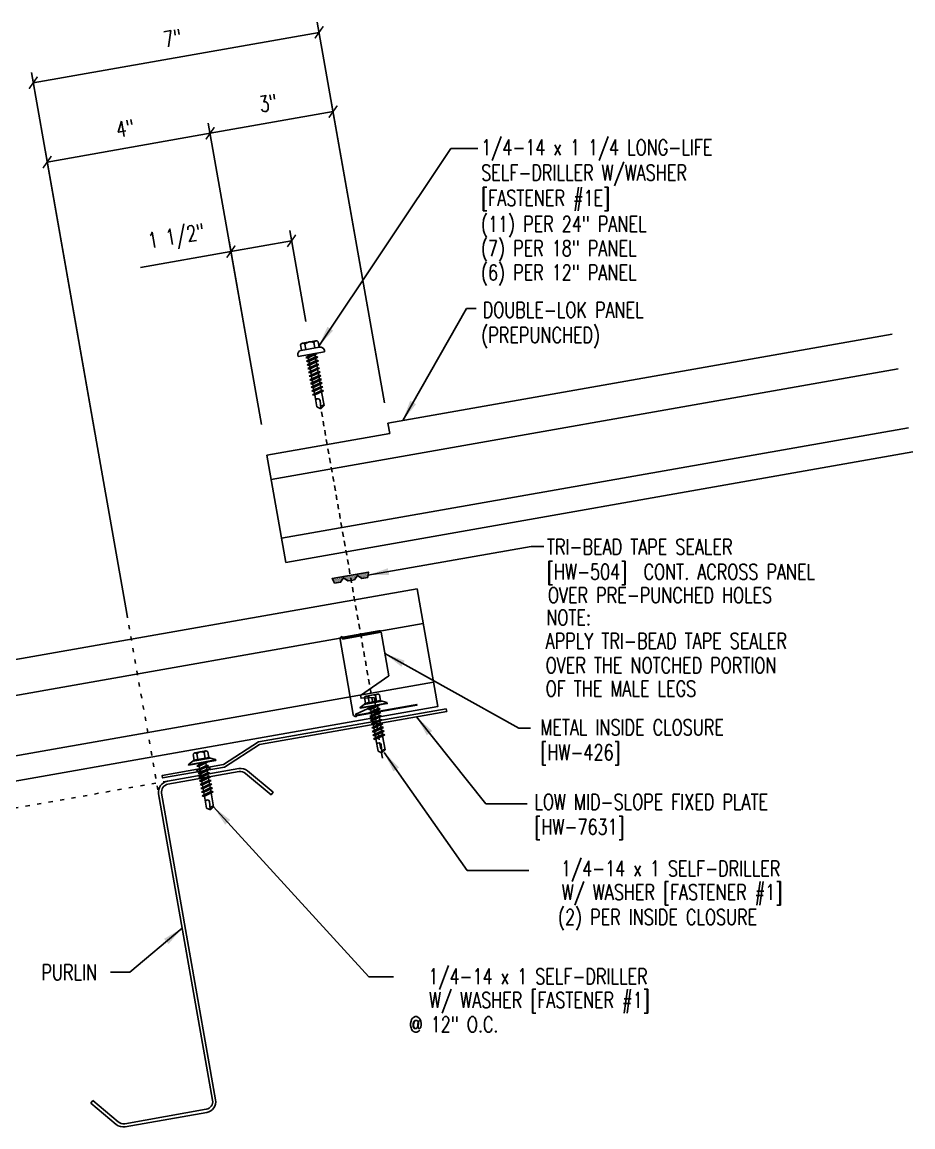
# Model space of a CAD drawing. Header units: inches. Extents: x 2.2 to 47.3, y 3.6 to 44.3.
# Drawn here: x 25.86 to 47.27, y 16.13 to 42.67 of the extents above; entities that cross this region are included whole.
import ezdxf
from ezdxf.enums import TextEntityAlignment as Align

# ---------------------------------------------------------------- set-up
doc = ezdxf.new("R2010")
doc.units = ezdxf.units.IN
doc.header["$MEASUREMENT"] = 0
doc.linetypes.add('ACAD_ISO07W100', pattern=[3, 0, -3])
doc.linetypes.add('DASH2', pattern=[0.1875, 0.125, -0.0625])
for name, color, linetype in [('CLO', 3, 'Continuous'), ('DIM', 7, 'Continuous'), ('FASTENER', 9, 'Continuous'), ('PANEL', 11, 'Continuous'), ('STLA', 12, 'Continuous'), ('TAPE', 8, 'Continuous'), ('TEXT', 2, 'Continuous')]:
    doc.layers.add(name, color=color, linetype=linetype)
doc.styles.add('TEXT1', font='ROMANS.shx', dxfattribs={"width": 0.75, "height": 0.375})
doc.dimstyles.new('DETAIL', dxfattribs={"dimscale": 4, "dimtxt": 0.09375, "dimasz": 0.0625, "dimexe": 0.0625, "dimexo": 0.125, "dimgap": 0.0625, "dimtad": 1, "dimdec": 4, "dimzin": 3, "dimdsep": 46, "dimlunit": 4, "dimtxsty": 'TEXT1', "dimblk": 'ARCHTICK', "dimcen": 0.0625, "dimclrd": 7, "dimclre": 7, "dimclrt": 2, "dimadec": 0, "dimazin": 0, "dimtfac": 0.59375, "dimtdec": 4, "dimtmove": 0, "dimatfit": 3, "dimfxl": 0, "dimfrac": 2, "dimtolj": 1, "dimtzin": 3, "dimarcsym": 0})
doc.dimstyles.new('DETAIL$7', dxfattribs={"dimscale": 4, "dimtxt": 0.09375, "dimasz": 0.125, "dimexe": 0.0625, "dimexo": 0.125, "dimgap": 0.0625, "dimtad": 1, "dimdec": 4, "dimzin": 3, "dimdsep": 46, "dimlunit": 4, "dimtxsty": 'TEXT1', "dimblk": 'ARCHTICK', "dimcen": 0.0625, "dimclrd": 7, "dimclre": 7, "dimclrt": 2, "dimadec": 0, "dimazin": 0, "dimtfac": 0.59375, "dimtdec": 4, "dimtmove": 0, "dimatfit": 3, "dimfxl": 0, "dimfrac": 2, "dimtolj": 1, "dimtzin": 3, "dimarcsym": 0})

# ---------------------------------------------------------------- blocks, each defined once
blk = doc.blocks.new('_ArchTick')
at = {"color": 0, "linetype": 'ByBlock', "const_width": 0.15}
blk.add_lwpolyline([(-0.5, -0.5), (0.5, 0.5)], dxfattribs=at)
blk = doc.blocks.new('*D20')
at = {"layer": 'DEFPOINTS', "color": 0}
for p in [(33.337, 40.518), (34.657, 33.034), (31.702, 32.513)]:
    blk.add_point(p, dxfattribs=at)
at = {"layer": 'DIM', "color": 7, "lineweight": -2}
for p, q in [((34.57, 33.526), (33.294, 40.765)), ((30.383, 39.998), (33.337, 40.518)), ((31.616, 33.005), (30.339, 40.244))]:
    blk.add_line(p, q, dxfattribs=at)
at = {"layer": 'DIM', "color": 7, "lineweight": -2, "xscale": 0.25, "yscale": 0.25, "zscale": 0.25}
for p, rotation in [((33.337, 40.518), 9.99999999999999), ((30.383, 39.998), 190)]:
    blk.add_blockref('_ArchTick', p, dxfattribs=dict(at, rotation=rotation))
at = {"layer": 'DIM', "color": 2, "insert": (31.778, 40.724), "char_height": 0.375, "attachment_point": 5, "rotation": 10, "style": 'TEXT1'}
blk.add_mtext('\\A1;3"', dxfattribs=at)
blk = doc.blocks.new('*X9')
at = {"color": 0}
for p, q in [((-0.434, 0.135), (-0.434, 0.135)), ((-0.434, 0.123), (-0.434, 0.123)), ((-0.422, 0.141), (-0.422, 0.141)), ((-0.422, 0.129), (-0.422, 0.129)), ((-0.422, 0.117), (-0.422, 0.117)), ((-0.422, 0.105), (-0.422, 0.105)), ((-0.422, 0.094), (-0.422, 0.094)), ((-0.422, 0.082), (-0.422, 0.082)), ((-0.41, 0.135), (-0.41, 0.135)), ((-0.41, 0.123), (-0.41, 0.123)), ((-0.41, 0.111), (-0.41, 0.111)), ((-0.41, 0.1), (-0.41, 0.1)), ((-0.41, 0.088), (-0.41, 0.088)), ((-0.41, 0.076), (-0.41, 0.076)), ((-0.41, 0.064), (-0.41, 0.064)), ((-0.41, 0.053), (-0.41, 0.053)), ((-0.41, 0.041), (-0.41, 0.041)), ((-0.398, 0.141), (-0.398, 0.141)), ((-0.398, 0.129), (-0.398, 0.129)), ((-0.398, 0.117), (-0.398, 0.117)), ((-0.398, 0.105), (-0.398, 0.105)), ((-0.398, 0.094), (-0.398, 0.094)), ((-0.398, 0.082), (-0.398, 0.082)), ((-0.398, 0.07), (-0.398, 0.07)), ((-0.398, 0.059), (-0.398, 0.059)), ((-0.398, 0.047), (-0.398, 0.047)), ((-0.398, 0.035), (-0.398, 0.035)), ((-0.398, 0.023), (-0.398, 0.023)), ((-0.387, 0.135), (-0.387, 0.135)), ((-0.387, 0.123), (-0.387, 0.123)), ((-0.387, 0.111), (-0.387, 0.111)), ((-0.387, 0.1), (-0.387, 0.1)), ((-0.387, 0.088), (-0.387, 0.088)), ((-0.387, 0.076), (-0.387, 0.076)), ((-0.387, 0.064), (-0.387, 0.064)), ((-0.387, 0.053), (-0.387, 0.053)), ((-0.387, 0.041), (-0.387, 0.041)), ((-0.387, 0.029), (-0.387, 0.029)), ((-0.375, 0.141), (-0.375, 0.141)), ((-0.375, 0.129), (-0.375, 0.129)), ((-0.375, 0.117), (-0.375, 0.117)), ((-0.375, 0.105), (-0.375, 0.105)), ((-0.375, 0.094), (-0.375, 0.094)), ((-0.375, 0.082), (-0.375, 0.082)), ((-0.375, 0.07), (-0.375, 0.07)), ((-0.375, 0.059), (-0.375, 0.059)), ((-0.375, 0.047), (-0.375, 0.047)), ((-0.375, 0.035), (-0.375, 0.035)), ((-0.375, 0.023), (-0.375, 0.023)), ((-0.363, 0.135), (-0.363, 0.135)), ((-0.363, 0.123), (-0.363, 0.123)), ((-0.363, 0.111), (-0.363, 0.111)), ((-0.363, 0.1), (-0.363, 0.1)), ((-0.363, 0.088), (-0.363, 0.088)), ((-0.363, 0.076), (-0.363, 0.076)), ((-0.363, 0.064), (-0.363, 0.064)), ((-0.363, 0.053), (-0.363, 0.053)), ((-0.363, 0.041), (-0.363, 0.041)), ((-0.363, 0.029), (-0.363, 0.029)), ((-0.352, 0.141), (-0.352, 0.141)), ((-0.352, 0.129), (-0.352, 0.129)), ((-0.352, 0.117), (-0.352, 0.117)), ((-0.352, 0.105), (-0.352, 0.105)), ((-0.352, 0.094), (-0.352, 0.094)), ((-0.352, 0.082), (-0.352, 0.082)), ((-0.352, 0.07), (-0.352, 0.07)), ((-0.352, 0.059), (-0.352, 0.059)), ((-0.352, 0.047), (-0.352, 0.047)), ((-0.352, 0.035), (-0.352, 0.035)), ((-0.352, 0.023), (-0.352, 0.023)), ((-0.34, 0.135), (-0.34, 0.135)), ((-0.34, 0.123), (-0.34, 0.123)), ((-0.34, 0.111), (-0.34, 0.111)), ((-0.34, 0.1), (-0.34, 0.1)), ((-0.34, 0.088), (-0.34, 0.088)), ((-0.34, 0.076), (-0.34, 0.076)), ((-0.34, 0.064), (-0.34, 0.064)), ((-0.34, 0.053), (-0.34, 0.053)), ((-0.34, 0.041), (-0.34, 0.041)), ((-0.34, 0.029), (-0.34, 0.029)), ((-0.328, 0.141), (-0.328, 0.141)), ((-0.328, 0.129), (-0.328, 0.129)), ((-0.328, 0.117), (-0.328, 0.117)), ((-0.328, 0.105), (-0.328, 0.105)), ((-0.328, 0.094), (-0.328, 0.094)), ((-0.328, 0.082), (-0.328, 0.082)), ((-0.328, 0.07), (-0.328, 0.07)), ((-0.328, 0.059), (-0.328, 0.059)), ((-0.328, 0.047), (-0.328, 0.047)), ((-0.328, 0.035), (-0.328, 0.035)), ((-0.328, 0.023), (-0.328, 0.023)), ((-0.316, 0.135), (-0.316, 0.135)), ((-0.316, 0.123), (-0.316, 0.123)), ((-0.316, 0.111), (-0.316, 0.111)), ((-0.316, 0.1), (-0.316, 0.1)), ((-0.316, 0.088), (-0.316, 0.088)), ((-0.316, 0.076), (-0.316, 0.076)), ((-0.316, 0.064), (-0.316, 0.064)), ((-0.316, 0.053), (-0.316, 0.053)), ((-0.316, 0.041), (-0.316, 0.041)), ((-0.316, 0.029), (-0.316, 0.029)), ((-0.305, 0.141), (-0.305, 0.141)), ((-0.305, 0.129), (-0.305, 0.129)), ((-0.305, 0.117), (-0.305, 0.117)), ((-0.305, 0.105), (-0.305, 0.105)), ((-0.305, 0.094), (-0.305, 0.094)), ((-0.305, 0.082), (-0.305, 0.082)), ((-0.305, 0.07), (-0.305, 0.07)), ((-0.305, 0.059), (-0.305, 0.059)), ((-0.305, 0.047), (-0.305, 0.047)), ((-0.305, 0.035), (-0.305, 0.035)), ((-0.305, 0.023), (-0.305, 0.023)), ((-0.293, 0.135), (-0.293, 0.135)), ((-0.293, 0.123), (-0.293, 0.123)), ((-0.293, 0.111), (-0.293, 0.111)), ((-0.293, 0.1), (-0.293, 0.1)), ((-0.293, 0.088), (-0.293, 0.088)), ((-0.293, 0.076), (-0.293, 0.076)), ((-0.293, 0.064), (-0.293, 0.064)), ((-0.293, 0.053), (-0.293, 0.053)), ((-0.293, 0.041), (-0.293, 0.041)), ((-0.293, 0.029), (-0.293, 0.029)), ((-0.281, 0.141), (-0.281, 0.141)), ((-0.281, 0.129), (-0.281, 0.129)), ((-0.281, 0.117), (-0.281, 0.117)), ((-0.281, 0.105), (-0.281, 0.105)), ((-0.281, 0.094), (-0.281, 0.094)), ((-0.281, 0.082), (-0.281, 0.082)), ((-0.281, 0.07), (-0.281, 0.07)), ((-0.281, 0.059), (-0.281, 0.059)), ((-0.281, 0.047), (-0.281, 0.047)), ((-0.281, 0.035), (-0.281, 0.035)), ((-0.281, 0.023), (-0.281, 0.023)), ((-0.27, 0.135), (-0.27, 0.135)), ((-0.27, 0.123), (-0.27, 0.123)), ((-0.27, 0.111), (-0.27, 0.111)), ((-0.27, 0.1), (-0.27, 0.1)), ((-0.27, 0.088), (-0.27, 0.088)), ((-0.27, 0.076), (-0.27, 0.076)), ((-0.27, 0.064), (-0.27, 0.064)), ((-0.27, 0.053), (-0.27, 0.053)), ((-0.27, 0.041), (-0.27, 0.041)), ((-0.27, 0.029), (-0.27, 0.029)), ((-0.258, 0.141), (-0.258, 0.141)), ((-0.258, 0.129), (-0.258, 0.129)), ((-0.258, 0.117), (-0.258, 0.117)), ((-0.258, 0.105), (-0.258, 0.105)), ((-0.258, 0.094), (-0.258, 0.094)), ((-0.258, 0.082), (-0.258, 0.082)), ((-0.258, 0.07), (-0.258, 0.07)), ((-0.258, 0.059), (-0.258, 0.059)), ((-0.258, 0.047), (-0.258, 0.047)), ((-0.258, 0.035), (-0.258, 0.035)), ((-0.258, 0.023), (-0.258, 0.023)), ((-0.246, 0.135), (-0.246, 0.135)), ((-0.246, 0.123), (-0.246, 0.123)), ((-0.246, 0.111), (-0.246, 0.111)), ((-0.246, 0.1), (-0.246, 0.1)), ((-0.246, 0.088), (-0.246, 0.088)), ((-0.246, 0.076), (-0.246, 0.076)), ((-0.246, 0.064), (-0.246, 0.064)), ((-0.246, 0.053), (-0.246, 0.053)), ((-0.246, 0.041), (-0.246, 0.041)), ((-0.234, 0.141), (-0.234, 0.141)), ((-0.234, 0.129), (-0.234, 0.129)), ((-0.234, 0.117), (-0.234, 0.117)), ((-0.234, 0.105), (-0.234, 0.105)), ((-0.234, 0.094), (-0.234, 0.094)), ((-0.234, 0.082), (-0.234, 0.082)), ((-0.234, 0.07), (-0.234, 0.07)), ((-0.234, 0.059), (-0.234, 0.059)), ((-0.234, 0.047), (-0.234, 0.047)), ((-0.223, 0.135), (-0.223, 0.135)), ((-0.223, 0.123), (-0.223, 0.123)), ((-0.223, 0.111), (-0.223, 0.111)), ((-0.223, 0.1), (-0.223, 0.1)), ((-0.223, 0.088), (-0.223, 0.088)), ((-0.223, 0.076), (-0.223, 0.076)), ((-0.223, 0.064), (-0.223, 0.064)), ((-0.211, 0.141), (-0.211, 0.141)), ((-0.211, 0.129), (-0.211, 0.129)), ((-0.211, 0.117), (-0.211, 0.117)), ((-0.211, 0.105), (-0.211, 0.105)), ((-0.211, 0.094), (-0.211, 0.094)), ((-0.211, 0.082), (-0.211, 0.082)), ((-0.211, 0.07), (-0.211, 0.07)), ((-0.199, 0.135), (-0.199, 0.135)), ((-0.199, 0.123), (-0.199, 0.123)), ((-0.199, 0.111), (-0.199, 0.111)), ((-0.199, 0.1), (-0.199, 0.1)), ((-0.199, 0.088), (-0.199, 0.088)), ((-0.188, 0.141), (-0.188, 0.141)), ((-0.188, 0.129), (-0.188, 0.129)), ((-0.188, 0.117), (-0.188, 0.117)), ((-0.188, 0.105), (-0.188, 0.105)), ((-0.188, 0.094), (-0.188, 0.094)), ((-0.176, 0.135), (-0.176, 0.135)), ((-0.176, 0.123), (-0.176, 0.123)), ((-0.176, 0.111), (-0.176, 0.111)), ((-0.164, 0.141), (-0.164, 0.141)), ((-0.164, 0.129), (-0.164, 0.129)), ((-0.164, 0.117), (-0.164, 0.117)), ((-0.164, 0.105), (-0.164, 0.105)), ((-0.152, 0.135), (-0.152, 0.135)), ((-0.152, 0.123), (-0.152, 0.123)), ((-0.152, 0.111), (-0.152, 0.111)), ((-0.152, 0.1), (-0.152, 0.1)), ((-0.141, 0.141), (-0.141, 0.141)), ((-0.141, 0.129), (-0.141, 0.129)), ((-0.141, 0.117), (-0.141, 0.117)), ((-0.141, 0.105), (-0.141, 0.105)), ((-0.141, 0.094), (-0.141, 0.094)), ((-0.141, 0.082), (-0.141, 0.082)), ((-0.129, 0.135), (-0.129, 0.135)), ((-0.129, 0.123), (-0.129, 0.123)), ((-0.129, 0.111), (-0.129, 0.111)), ((-0.129, 0.1), (-0.129, 0.1)), ((-0.129, 0.088), (-0.129, 0.088)), ((-0.129, 0.076), (-0.129, 0.076)), ((-0.117, 0.141), (-0.117, 0.141)), ((-0.117, 0.129), (-0.117, 0.129)), ((-0.117, 0.117), (-0.117, 0.117)), ((-0.117, 0.105), (-0.117, 0.105)), ((-0.117, 0.094), (-0.117, 0.094)), ((-0.117, 0.082), (-0.117, 0.082)), ((-0.117, 0.07), (-0.117, 0.07)), ((-0.117, 0.059), (-0.117, 0.059)), ((-0.105, 0.135), (-0.105, 0.135)), ((-0.105, 0.123), (-0.105, 0.123)), ((-0.105, 0.111), (-0.105, 0.111)), ((-0.105, 0.1), (-0.105, 0.1)), ((-0.105, 0.088), (-0.105, 0.088)), ((-0.105, 0.076), (-0.105, 0.076)), ((-0.105, 0.064), (-0.105, 0.064)), ((-0.105, 0.053), (-0.105, 0.053)), ((-0.094, 0.141), (-0.094, 0.141)), ((-0.094, 0.129), (-0.094, 0.129)), ((-0.094, 0.117), (-0.094, 0.117)), ((-0.094, 0.105), (-0.094, 0.105)), ((-0.094, 0.094), (-0.094, 0.094)), ((-0.094, 0.082), (-0.094, 0.082)), ((-0.094, 0.07), (-0.094, 0.07)), ((-0.094, 0.059), (-0.094, 0.059)), ((-0.094, 0.047), (-0.094, 0.047)), ((-0.094, 0.035), (-0.094, 0.035)), ((-0.082, 0.135), (-0.082, 0.135)), ((-0.082, 0.123), (-0.082, 0.123)), ((-0.082, 0.111), (-0.082, 0.111)), ((-0.082, 0.1), (-0.082, 0.1)), ((-0.082, 0.088), (-0.082, 0.088)), ((-0.082, 0.076), (-0.082, 0.076)), ((-0.082, 0.064), (-0.082, 0.064)), ((-0.082, 0.053), (-0.082, 0.053)), ((-0.082, 0.041), (-0.082, 0.041)), ((-0.082, 0.029), (-0.082, 0.029)), ((-0.07, 0.141), (-0.07, 0.141)), ((-0.07, 0.129), (-0.07, 0.129)), ((-0.07, 0.117), (-0.07, 0.117)), ((-0.07, 0.105), (-0.07, 0.105)), ((-0.07, 0.094), (-0.07, 0.094)), ((-0.07, 0.082), (-0.07, 0.082)), ((-0.07, 0.07), (-0.07, 0.07)), ((-0.07, 0.059), (-0.07, 0.059)), ((-0.07, 0.047), (-0.07, 0.047)), ((-0.07, 0.035), (-0.07, 0.035)), ((-0.07, 0.023), (-0.07, 0.023)), ((-0.059, 0.135), (-0.059, 0.135)), ((-0.059, 0.123), (-0.059, 0.123)), ((-0.059, 0.111), (-0.059, 0.111)), ((-0.059, 0.1), (-0.059, 0.1)), ((-0.059, 0.088), (-0.059, 0.088)), ((-0.059, 0.076), (-0.059, 0.076)), ((-0.059, 0.064), (-0.059, 0.064)), ((-0.059, 0.053), (-0.059, 0.053)), ((-0.059, 0.041), (-0.059, 0.041)), ((-0.059, 0.029), (-0.059, 0.029)), ((-0.047, 0.141), (-0.047, 0.141)), ((-0.047, 0.129), (-0.047, 0.129)), ((-0.047, 0.117), (-0.047, 0.117)), ((-0.047, 0.105), (-0.047, 0.105)), ((-0.047, 0.094), (-0.047, 0.094)), ((-0.047, 0.082), (-0.047, 0.082)), ((-0.047, 0.07), (-0.047, 0.07)), ((-0.047, 0.059), (-0.047, 0.059)), ((-0.047, 0.047), (-0.047, 0.047)), ((-0.047, 0.035), (-0.047, 0.035)), ((-0.047, 0.023), (-0.047, 0.023)), ((-0.035, 0.135), (-0.035, 0.135)), ((-0.035, 0.123), (-0.035, 0.123)), ((-0.035, 0.111), (-0.035, 0.111)), ((-0.035, 0.1), (-0.035, 0.1)), ((-0.035, 0.088), (-0.035, 0.088)), ((-0.035, 0.076), (-0.035, 0.076)), ((-0.035, 0.064), (-0.035, 0.064)), ((-0.035, 0.053), (-0.035, 0.053)), ((-0.035, 0.041), (-0.035, 0.041)), ((-0.035, 0.029), (-0.035, 0.029)), ((-0.023, 0.141), (-0.023, 0.141)), ((-0.023, 0.129), (-0.023, 0.129)), ((-0.023, 0.117), (-0.023, 0.117)), ((-0.023, 0.105), (-0.023, 0.105)), ((-0.023, 0.094), (-0.023, 0.094)), ((-0.023, 0.082), (-0.023, 0.082)), ((-0.023, 0.07), (-0.023, 0.07)), ((-0.023, 0.059), (-0.023, 0.059)), ((-0.023, 0.047), (-0.023, 0.047)), ((-0.023, 0.035), (-0.023, 0.035)), ((-0.023, 0.023), (-0.023, 0.023)), ((-0.012, 0.135), (-0.012, 0.135)), ((-0.012, 0.123), (-0.012, 0.123)), ((-0.012, 0.111), (-0.012, 0.111)), ((-0.012, 0.1), (-0.012, 0.1)), ((-0.012, 0.088), (-0.012, 0.088)), ((-0.012, 0.076), (-0.012, 0.076)), ((-0.012, 0.064), (-0.012, 0.064)), ((-0.012, 0.053), (-0.012, 0.053)), ((-0.012, 0.041), (-0.012, 0.041)), ((-0.012, 0.029), (-0.012, 0.029)), ((0, 0.141), (0, 0.141)), ((0, 0.129), (0, 0.129)), ((0, 0.117), (0, 0.117)), ((0, 0.105), (0, 0.105)), ((0, 0.094), (0, 0.094)), ((0, 0.082), (0, 0.082)), ((0, 0.07), (0, 0.07)), ((0, 0.059), (0, 0.059)), ((0, 0.047), (0, 0.047)), ((0, 0.035), (0, 0.035)), ((0, 0.023), (0, 0.023)), ((0.012, 0.135), (0.012, 0.135)), ((0.012, 0.123), (0.012, 0.123)), ((0.012, 0.111), (0.012, 0.111)), ((0.012, 0.1), (0.012, 0.1)), ((0.012, 0.088), (0.012, 0.088)), ((0.012, 0.076), (0.012, 0.076)), ((0.012, 0.064), (0.012, 0.064)), ((0.012, 0.053), (0.012, 0.053)), ((0.012, 0.041), (0.012, 0.041)), ((0.012, 0.029), (0.012, 0.029)), ((0.023, 0.141), (0.023, 0.141)), ((0.023, 0.129), (0.023, 0.129)), ((0.023, 0.117), (0.023, 0.117)), ((0.023, 0.105), (0.023, 0.105)), ((0.023, 0.094), (0.023, 0.094)), ((0.023, 0.082), (0.023, 0.082)), ((0.023, 0.07), (0.023, 0.07)), ((0.023, 0.059), (0.023, 0.059)), ((0.023, 0.047), (0.023, 0.047)), ((0.023, 0.035), (0.023, 0.035)), ((0.023, 0.023), (0.023, 0.023)), ((0.035, 0.135), (0.035, 0.135)), ((0.035, 0.123), (0.035, 0.123)), ((0.035, 0.111), (0.035, 0.111)), ((0.035, 0.1), (0.035, 0.1)), ((0.035, 0.088), (0.035, 0.088)), ((0.035, 0.076), (0.035, 0.076)), ((0.035, 0.064), (0.035, 0.064)), ((0.035, 0.053), (0.035, 0.053)), ((0.035, 0.041), (0.035, 0.041)), ((0.035, 0.029), (0.035, 0.029)), ((0.047, 0.141), (0.047, 0.141)), ((0.047, 0.129), (0.047, 0.129)), ((0.047, 0.117), (0.047, 0.117)), ((0.047, 0.105), (0.047, 0.105)), ((0.047, 0.094), (0.047, 0.094)), ((0.047, 0.082), (0.047, 0.082)), ((0.047, 0.07), (0.047, 0.07)), ((0.047, 0.059), (0.047, 0.059)), ((0.047, 0.047), (0.047, 0.047)), ((0.047, 0.035), (0.047, 0.035)), ((0.047, 0.023), (0.047, 0.023)), ((0.059, 0.135), (0.059, 0.135)), ((0.059, 0.123), (0.059, 0.123)), ((0.059, 0.111), (0.059, 0.111)), ((0.059, 0.1), (0.059, 0.1)), ((0.059, 0.088), (0.059, 0.088)), ((0.059, 0.076), (0.059, 0.076)), ((0.059, 0.064), (0.059, 0.064)), ((0.059, 0.053), (0.059, 0.053)), ((0.059, 0.041), (0.059, 0.041)), ((0.059, 0.029), (0.059, 0.029)), ((0.07, 0.141), (0.07, 0.141)), ((0.07, 0.129), (0.07, 0.129)), ((0.07, 0.117), (0.07, 0.117)), ((0.07, 0.105), (0.07, 0.105)), ((0.07, 0.094), (0.07, 0.094)), ((0.07, 0.082), (0.07, 0.082)), ((0.07, 0.07), (0.07, 0.07)), ((0.07, 0.059), (0.07, 0.059)), ((0.07, 0.047), (0.07, 0.047)), ((0.07, 0.035), (0.07, 0.035)), ((0.07, 0.023), (0.07, 0.023)), ((0.082, 0.135), (0.082, 0.135)), ((0.082, 0.123), (0.082, 0.123)), ((0.082, 0.111), (0.082, 0.111)), ((0.082, 0.1), (0.082, 0.1)), ((0.082, 0.088), (0.082, 0.088)), ((0.082, 0.076), (0.082, 0.076)), ((0.082, 0.064), (0.082, 0.064)), ((0.082, 0.053), (0.082, 0.053)), ((0.082, 0.041), (0.082, 0.041)), ((0.082, 0.029), (0.082, 0.029)), ((0.094, 0.141), (0.094, 0.141)), ((0.094, 0.129), (0.094, 0.129)), ((0.094, 0.117), (0.094, 0.117)), ((0.094, 0.105), (0.094, 0.105)), ((0.094, 0.094), (0.094, 0.094)), ((0.094, 0.082), (0.094, 0.082)), ((0.094, 0.07), (0.094, 0.07)), ((0.094, 0.059), (0.094, 0.059)), ((0.094, 0.047), (0.094, 0.047)), ((0.094, 0.035), (0.094, 0.035)), ((0.105, 0.135), (0.105, 0.135)), ((0.105, 0.123), (0.105, 0.123)), ((0.105, 0.111), (0.105, 0.111)), ((0.105, 0.1), (0.105, 0.1)), ((0.105, 0.088), (0.105, 0.088)), ((0.105, 0.076), (0.105, 0.076)), ((0.105, 0.064), (0.105, 0.064)), ((0.105, 0.053), (0.105, 0.053)), ((0.117, 0.141), (0.117, 0.141)), ((0.117, 0.129), (0.117, 0.129)), ((0.117, 0.117), (0.117, 0.117)), ((0.117, 0.105), (0.117, 0.105)), ((0.117, 0.094), (0.117, 0.094)), ((0.117, 0.082), (0.117, 0.082)), ((0.117, 0.07), (0.117, 0.07)), ((0.117, 0.059), (0.117, 0.059)), ((0.129, 0.135), (0.129, 0.135)), ((0.129, 0.123), (0.129, 0.123)), ((0.129, 0.111), (0.129, 0.111)), ((0.129, 0.1), (0.129, 0.1)), ((0.129, 0.088), (0.129, 0.088)), ((0.129, 0.076), (0.129, 0.076)), ((0.141, 0.141), (0.141, 0.141)), ((0.141, 0.129), (0.141, 0.129)), ((0.141, 0.117), (0.141, 0.117)), ((0.141, 0.105), (0.141, 0.105)), ((0.141, 0.094), (0.141, 0.094)), ((0.141, 0.082), (0.141, 0.082)), ((0.152, 0.135), (0.152, 0.135)), ((0.152, 0.123), (0.152, 0.123)), ((0.152, 0.111), (0.152, 0.111)), ((0.152, 0.1), (0.152, 0.1)), ((0.164, 0.141), (0.164, 0.141)), ((0.164, 0.129), (0.164, 0.129)), ((0.164, 0.117), (0.164, 0.117)), ((0.164, 0.105), (0.164, 0.105)), ((0.176, 0.135), (0.176, 0.135)), ((0.176, 0.123), (0.176, 0.123)), ((0.176, 0.111), (0.176, 0.111)), ((0.188, 0.141), (0.188, 0.141)), ((0.188, 0.129), (0.188, 0.129)), ((0.188, 0.117), (0.188, 0.117)), ((0.188, 0.105), (0.188, 0.105)), ((0.188, 0.094), (0.188, 0.094)), ((0.199, 0.135), (0.199, 0.135)), ((0.199, 0.123), (0.199, 0.123)), ((0.199, 0.111), (0.199, 0.111)), ((0.199, 0.1), (0.199, 0.1)), ((0.199, 0.088), (0.199, 0.088)), ((0.211, 0.141), (0.211, 0.141)), ((0.211, 0.129), (0.211, 0.129)), ((0.211, 0.117), (0.211, 0.117)), ((0.211, 0.105), (0.211, 0.105)), ((0.211, 0.094), (0.211, 0.094)), ((0.211, 0.082), (0.211, 0.082)), ((0.211, 0.07), (0.211, 0.07)), ((0.223, 0.135), (0.223, 0.135)), ((0.223, 0.123), (0.223, 0.123)), ((0.223, 0.111), (0.223, 0.111)), ((0.223, 0.1), (0.223, 0.1)), ((0.223, 0.088), (0.223, 0.088)), ((0.223, 0.076), (0.223, 0.076)), ((0.223, 0.064), (0.223, 0.064)), ((0.234, 0.141), (0.234, 0.141)), ((0.234, 0.129), (0.234, 0.129)), ((0.234, 0.117), (0.234, 0.117)), ((0.234, 0.105), (0.234, 0.105)), ((0.234, 0.094), (0.234, 0.094)), ((0.234, 0.082), (0.234, 0.082)), ((0.234, 0.07), (0.234, 0.07)), ((0.234, 0.059), (0.234, 0.059)), ((0.234, 0.047), (0.234, 0.047)), ((0.246, 0.135), (0.246, 0.135)), ((0.246, 0.123), (0.246, 0.123)), ((0.246, 0.111), (0.246, 0.111)), ((0.246, 0.1), (0.246, 0.1)), ((0.246, 0.088), (0.246, 0.088)), ((0.246, 0.076), (0.246, 0.076)), ((0.246, 0.064), (0.246, 0.064)), ((0.246, 0.053), (0.246, 0.053)), ((0.246, 0.041), (0.246, 0.041)), ((0.258, 0.141), (0.258, 0.141)), ((0.258, 0.129), (0.258, 0.129)), ((0.258, 0.117), (0.258, 0.117)), ((0.258, 0.105), (0.258, 0.105)), ((0.258, 0.094), (0.258, 0.094)), ((0.258, 0.082), (0.258, 0.082)), ((0.258, 0.07), (0.258, 0.07)), ((0.258, 0.059), (0.258, 0.059)), ((0.258, 0.047), (0.258, 0.047)), ((0.258, 0.035), (0.258, 0.035)), ((0.258, 0.023), (0.258, 0.023)), ((0.27, 0.135), (0.27, 0.135)), ((0.27, 0.123), (0.27, 0.123)), ((0.27, 0.111), (0.27, 0.111)), ((0.27, 0.1), (0.27, 0.1)), ((0.27, 0.088), (0.27, 0.088)), ((0.27, 0.076), (0.27, 0.076)), ((0.27, 0.064), (0.27, 0.064)), ((0.27, 0.053), (0.27, 0.053)), ((0.27, 0.041), (0.27, 0.041)), ((0.27, 0.029), (0.27, 0.029)), ((0.281, 0.141), (0.281, 0.141)), ((0.281, 0.129), (0.281, 0.129)), ((0.281, 0.117), (0.281, 0.117)), ((0.281, 0.105), (0.281, 0.105)), ((0.281, 0.094), (0.281, 0.094)), ((0.281, 0.082), (0.281, 0.082)), ((0.281, 0.07), (0.281, 0.07)), ((0.281, 0.059), (0.281, 0.059)), ((0.281, 0.047), (0.281, 0.047)), ((0.281, 0.035), (0.281, 0.035)), ((0.281, 0.023), (0.281, 0.023)), ((0.293, 0.135), (0.293, 0.135)), ((0.293, 0.123), (0.293, 0.123)), ((0.293, 0.111), (0.293, 0.111)), ((0.293, 0.1), (0.293, 0.1)), ((0.293, 0.088), (0.293, 0.088)), ((0.293, 0.076), (0.293, 0.076)), ((0.293, 0.064), (0.293, 0.064)), ((0.293, 0.053), (0.293, 0.053)), ((0.293, 0.041), (0.293, 0.041)), ((0.293, 0.029), (0.293, 0.029)), ((0.305, 0.141), (0.305, 0.141)), ((0.305, 0.129), (0.305, 0.129)), ((0.305, 0.117), (0.305, 0.117)), ((0.305, 0.105), (0.305, 0.105)), ((0.305, 0.094), (0.305, 0.094)), ((0.305, 0.082), (0.305, 0.082)), ((0.305, 0.07), (0.305, 0.07)), ((0.305, 0.059), (0.305, 0.059)), ((0.305, 0.047), (0.305, 0.047)), ((0.305, 0.035), (0.305, 0.035)), ((0.305, 0.023), (0.305, 0.023)), ((0.316, 0.135), (0.316, 0.135)), ((0.316, 0.123), (0.316, 0.123)), ((0.316, 0.111), (0.316, 0.111)), ((0.316, 0.1), (0.316, 0.1)), ((0.316, 0.088), (0.316, 0.088)), ((0.316, 0.076), (0.316, 0.076)), ((0.316, 0.064), (0.316, 0.064)), ((0.316, 0.053), (0.316, 0.053)), ((0.316, 0.041), (0.316, 0.041)), ((0.316, 0.029), (0.316, 0.029)), ((0.328, 0.141), (0.328, 0.141)), ((0.328, 0.129), (0.328, 0.129)), ((0.328, 0.117), (0.328, 0.117)), ((0.328, 0.105), (0.328, 0.105)), ((0.328, 0.094), (0.328, 0.094)), ((0.328, 0.082), (0.328, 0.082)), ((0.328, 0.07), (0.328, 0.07)), ((0.328, 0.059), (0.328, 0.059)), ((0.328, 0.047), (0.328, 0.047)), ((0.328, 0.035), (0.328, 0.035)), ((0.328, 0.023), (0.328, 0.023)), ((0.34, 0.135), (0.34, 0.135)), ((0.34, 0.123), (0.34, 0.123)), ((0.34, 0.111), (0.34, 0.111)), ((0.34, 0.1), (0.34, 0.1)), ((0.34, 0.088), (0.34, 0.088)), ((0.34, 0.076), (0.34, 0.076)), ((0.34, 0.064), (0.34, 0.064)), ((0.34, 0.053), (0.34, 0.053)), ((0.34, 0.041), (0.34, 0.041)), ((0.34, 0.029), (0.34, 0.029)), ((0.352, 0.141), (0.352, 0.141)), ((0.352, 0.129), (0.352, 0.129)), ((0.352, 0.117), (0.352, 0.117)), ((0.352, 0.105), (0.352, 0.105)), ((0.352, 0.094), (0.352, 0.094)), ((0.352, 0.082), (0.352, 0.082)), ((0.352, 0.07), (0.352, 0.07)), ((0.352, 0.059), (0.352, 0.059)), ((0.352, 0.047), (0.352, 0.047)), ((0.352, 0.035), (0.352, 0.035)), ((0.352, 0.023), (0.352, 0.023)), ((0.363, 0.135), (0.363, 0.135)), ((0.363, 0.123), (0.363, 0.123)), ((0.363, 0.111), (0.363, 0.111)), ((0.363, 0.1), (0.363, 0.1)), ((0.363, 0.088), (0.363, 0.088)), ((0.363, 0.076), (0.363, 0.076)), ((0.363, 0.064), (0.363, 0.064)), ((0.363, 0.053), (0.363, 0.053)), ((0.363, 0.041), (0.363, 0.041)), ((0.363, 0.029), (0.363, 0.029)), ((0.375, 0.141), (0.375, 0.141)), ((0.375, 0.129), (0.375, 0.129)), ((0.375, 0.117), (0.375, 0.117)), ((0.375, 0.105), (0.375, 0.105)), ((0.375, 0.094), (0.375, 0.094)), ((0.375, 0.082), (0.375, 0.082)), ((0.375, 0.07), (0.375, 0.07)), ((0.375, 0.059), (0.375, 0.059)), ((0.375, 0.047), (0.375, 0.047)), ((0.375, 0.035), (0.375, 0.035)), ((0.375, 0.023), (0.375, 0.023)), ((0.387, 0.135), (0.387, 0.135)), ((0.387, 0.123), (0.387, 0.123)), ((0.387, 0.111), (0.387, 0.111)), ((0.387, 0.1), (0.387, 0.1)), ((0.387, 0.088), (0.387, 0.088)), ((0.387, 0.076), (0.387, 0.076)), ((0.387, 0.064), (0.387, 0.064)), ((0.387, 0.053), (0.387, 0.053)), ((0.387, 0.041), (0.387, 0.041)), ((0.387, 0.029), (0.387, 0.029)), ((0.398, 0.141), (0.398, 0.141)), ((0.398, 0.129), (0.398, 0.129)), ((0.398, 0.117), (0.398, 0.117)), ((0.398, 0.105), (0.398, 0.105)), ((0.398, 0.094), (0.398, 0.094)), ((0.398, 0.082), (0.398, 0.082)), ((0.398, 0.07), (0.398, 0.07)), ((0.398, 0.059), (0.398, 0.059)), ((0.398, 0.047), (0.398, 0.047)), ((0.398, 0.035), (0.398, 0.035)), ((0.398, 0.023), (0.398, 0.023)), ((0.41, 0.135), (0.41, 0.135)), ((0.41, 0.123), (0.41, 0.123)), ((0.41, 0.111), (0.41, 0.111)), ((0.41, 0.1), (0.41, 0.1)), ((0.41, 0.088), (0.41, 0.088)), ((0.41, 0.076), (0.41, 0.076)), ((0.41, 0.064), (0.41, 0.064)), ((0.41, 0.053), (0.41, 0.053)), ((0.41, 0.041), (0.41, 0.041)), ((0.422, 0.141), (0.422, 0.141)), ((0.422, 0.129), (0.422, 0.129)), ((0.422, 0.117), (0.422, 0.117)), ((0.422, 0.105), (0.422, 0.105)), ((0.422, 0.094), (0.422, 0.094)), ((0.422, 0.082), (0.422, 0.082)), ((0.434, 0.135), (0.434, 0.135)), ((0.434, 0.123), (0.434, 0.123))]:
    blk.add_line(p, q, dxfattribs=at)
blk = doc.blocks.new('TRIBEAD')
at = {"layer": 'TAPE', "color": 9}
blk.add_lwpolyline([(-0.403, 0.018), (-0.442, 0.141), (0.442, 0.141), (0.403, 0.018), (0.26, 0.018), (0.17, 0.109), (0.079, 0.018), (0, 0.018), (-0.079, 0.018), (-0.17, 0.109), (-0.26, 0.018)], close=True, dxfattribs=at)
at = {"layer": 'TAPE', "color": 251}
blk.add_blockref('*X9', (0, 0), dxfattribs=at)
blk = doc.blocks.new('FZ7')
at = {"layer": 'FASTENER'}
for p, q in [((-0.215, 0.305), (-0.215, 0.171)), ((-0.161, 0.337), (0.161, 0.337)), ((-0.107, 0.305), (-0.107, 0.171)), ((0.107, 0.305), (0.107, 0.171)), ((0.215, 0.305), (0.215, 0.171)), ((-0.324, 0.071), (-0.324, 0.037)), ((-0.324, 0.037), (0.324, 0.037)), ((-0.224, 0.171), (0.215, 0.171)), ((-0.139, -0.016), (0.046, 0.037)), ((-0.104, -0.036), (0.139, 0.033)), ((-0.086, 0.037), (-0.086, -0.001)), ((-0.086, 0.037), (0.086, 0.037)), ((0.086, 0.037), (0.133, 0.037)), ((0.086, 0.018), (0.086, -0.042)), ((0.139, 0.033), (0.133, 0.037)), ((0.324, 0.071), (0.324, 0.037)), ((-0.104, -0.036), (-0.139, -0.016)), ((-0.139, -0.107), (0.104, -0.038)), ((-0.104, -0.127), (-0.139, -0.107)), ((-0.139, -0.198), (0.104, -0.128)), ((-0.104, -0.218), (-0.139, -0.198)), ((-0.139, -0.289), (0.104, -0.219)), ((-0.104, -0.127), (0.139, -0.058)), ((-0.104, -0.218), (0.139, -0.149)), ((-0.104, -0.309), (0.139, -0.239)), ((-0.086, -0.031), (-0.086, -0.092)), ((-0.086, -0.122), (-0.086, -0.183)), ((-0.086, -0.213), (-0.086, -0.274)), ((0.086, -0.073), (0.086, -0.133)), ((0.086, -0.164), (0.086, -0.224)), ((0.086, -0.255), (0.086, -0.315)), ((0.139, -0.058), (0.104, -0.038)), ((0.139, -0.149), (0.104, -0.128)), ((0.139, -0.239), (0.104, -0.219)), ((-0.104, -0.309), (-0.139, -0.289)), ((-0.139, -0.38), (0.104, -0.31)), ((-0.104, -0.4), (-0.139, -0.38)), ((-0.139, -0.47), (0.104, -0.401)), ((-0.104, -0.491), (-0.139, -0.47)), ((-0.139, -0.561), (0.104, -0.492)), ((-0.104, -0.4), (0.139, -0.33)), ((-0.104, -0.491), (0.139, -0.421)), ((-0.104, -0.581), (0.139, -0.512)), ((-0.086, -0.304), (-0.086, -0.364)), ((-0.086, -0.395), (-0.086, -0.455)), ((-0.086, -0.486), (-0.086, -0.546)), ((0.086, -0.345), (0.086, -0.406)), ((0.086, -0.436), (0.086, -0.497)), ((0.086, -0.527), (0.086, -0.588)), ((0.139, -0.33), (0.104, -0.31)), ((0.139, -0.421), (0.104, -0.401)), ((0.139, -0.512), (0.104, -0.492)), ((-0.104, -0.581), (-0.139, -0.561)), ((-0.139, -0.652), (0.104, -0.583)), ((-0.104, -0.672), (-0.139, -0.652)), ((-0.139, -0.743), (0.104, -0.674)), ((-0.104, -0.763), (-0.139, -0.743)), ((-0.139, -0.834), (0.104, -0.765)), ((-0.104, -0.672), (0.139, -0.603)), ((-0.104, -0.763), (0.139, -0.694)), ((-0.104, -0.854), (0.139, -0.785)), ((-0.086, -0.577), (-0.086, -0.637)), ((-0.086, -0.667), (-0.086, -0.728)), ((-0.086, -0.758), (-0.086, -0.819)), ((0.086, -0.618), (0.086, -0.679)), ((0.086, -0.709), (0.086, -0.77)), ((0.139, -0.603), (0.104, -0.583)), ((0.139, -0.694), (0.104, -0.674)), ((0.139, -0.785), (0.104, -0.765)), ((-0.104, -0.854), (-0.139, -0.834)), ((-0.139, -0.925), (0.104, -0.856)), ((-0.104, -0.945), (-0.139, -0.925)), ((-0.104, -0.945), (0.139, -0.876)), ((-0.086, -0.849), (-0.086, -0.91)), ((-0.086, -0.94), (-0.086, -1.232)), ((0.086, -0.8), (0.086, -0.861)), ((0.086, -0.891), (0.086, -1.232)), ((0.139, -0.876), (0.104, -0.856)), ((0, -1.293), (-0.086, -1.232)), ((-0.002, -1.277), (0.014, -1.091)), ((0, -1.293), (0.086, -1.232))]:
    blk.add_line(p, q, dxfattribs=at)
for centre, radius, start, end in [((-0.161, 0.274), 0.0628, 29.8754, 150.1246), ((0, 0.141), 0.196, 56.9974, 123.0026), ((0.161, 0.274), 0.0628, 29.8754, 150.1246), ((-0.224, 0.071), 0.1, 90, 180), ((0.224, 0.071), 0.1, 0, 90), ((-0.046, -1.102), 0.0615, 11.1445, 130.906), ((0.054, -1.278), 0.0563, 55.4585, 194.8454)]:
    blk.add_arc(centre, radius, start, end, dxfattribs=at)
blk = doc.blocks.new('MB_DW1')
at = {"layer": 'FASTENER'}
for p, q in [((-0.181, 0.276), (-0.181, 0.137)), ((-0.135, 0.302), (0.135, 0.302)), ((-0.089, 0.276), (-0.089, 0.137)), ((0.089, 0.276), (0.089, 0.137)), ((0.181, 0.276), (0.181, 0.137)), ((-0.217, 0.114), (-0.326, 0.059)), ((-0.326, 0.059), (-0.326, 0.049)), ((-0.326, 0.049), (0.326, 0.049)), ((-0.217, 0.114), (0.217, 0.114)), ((-0.193, 0.137), (0.193, 0.137)), ((-0.193, 0.119), (0.193, 0.119)), ((-0.181, 0.137), (0.181, 0.137)), ((-0.139, -0.016), (0.046, 0.037)), ((-0.104, -0.036), (0.139, 0.033)), ((-0.086, 0.037), (-0.086, -0.001)), ((-0.086, 0.037), (0.086, 0.037)), ((0.086, 0.037), (0.133, 0.037)), ((0.086, 0.018), (0.086, -0.042)), ((0.139, 0.033), (0.133, 0.037)), ((0.217, 0.114), (0.326, 0.059)), ((0.326, 0.059), (0.326, 0.049)), ((-0.104, -0.036), (-0.139, -0.016)), ((-0.139, -0.107), (0.104, -0.038)), ((-0.104, -0.127), (-0.139, -0.107)), ((-0.139, -0.198), (0.104, -0.128)), ((-0.104, -0.218), (-0.139, -0.198)), ((-0.139, -0.289), (0.104, -0.219)), ((-0.104, -0.127), (0.139, -0.058)), ((-0.104, -0.218), (0.139, -0.149)), ((-0.104, -0.309), (0.139, -0.239)), ((-0.086, -0.031), (-0.086, -0.092)), ((-0.086, -0.122), (-0.086, -0.183)), ((-0.086, -0.213), (-0.086, -0.274)), ((0.086, -0.073), (0.086, -0.133)), ((0.086, -0.164), (0.086, -0.224)), ((0.086, -0.255), (0.086, -0.315)), ((0.139, -0.058), (0.104, -0.038)), ((0.139, -0.149), (0.104, -0.128)), ((0.139, -0.239), (0.104, -0.219)), ((-0.104, -0.309), (-0.139, -0.289)), ((-0.139, -0.38), (0.104, -0.31)), ((-0.104, -0.4), (-0.139, -0.38)), ((-0.139, -0.47), (0.104, -0.401)), ((-0.104, -0.491), (-0.139, -0.47)), ((-0.139, -0.561), (0.104, -0.492)), ((-0.104, -0.4), (0.139, -0.33)), ((-0.104, -0.491), (0.139, -0.421)), ((-0.104, -0.581), (0.139, -0.512)), ((-0.086, -0.304), (-0.086, -0.364)), ((-0.086, -0.395), (-0.086, -0.455)), ((-0.086, -0.486), (-0.086, -0.546)), ((0.086, -0.345), (0.086, -0.406)), ((0.086, -0.436), (0.086, -0.497)), ((0.086, -0.527), (0.086, -0.588)), ((0.139, -0.33), (0.104, -0.31)), ((0.139, -0.421), (0.104, -0.401)), ((0.139, -0.512), (0.104, -0.492)), ((-0.104, -0.581), (-0.139, -0.561)), ((-0.139, -0.652), (0.104, -0.583)), ((-0.104, -0.672), (-0.139, -0.652)), ((-0.139, -0.743), (0.104, -0.674)), ((-0.104, -0.763), (-0.139, -0.743)), ((-0.104, -0.672), (0.139, -0.603)), ((-0.104, -0.763), (0.139, -0.694)), ((-0.086, -0.577), (-0.086, -0.637)), ((-0.086, -0.667), (-0.086, -0.728)), ((-0.086, -0.758), (-0.086, -1.05)), ((0.086, -0.618), (0.086, -0.679)), ((0.086, -0.709), (0.086, -1.05)), ((0.139, -0.603), (0.104, -0.583)), ((0.139, -0.694), (0.104, -0.674)), ((0, -1.111), (-0.086, -1.05)), ((-0.002, -1.095), (0.014, -0.909)), ((0, -1.111), (0.086, -1.05))]:
    blk.add_line(p, q, dxfattribs=at)
blk.add_lwpolyline([(-0.331, 0.037), (-0.331, 0.049), (0.331, 0.049), (0.331, 0.037)], close=True, dxfattribs=at)
for centre, radius, start, end in [((-0.135, 0.25), 0.0527, 29.8754, 150.1246), ((0, 0.138), 0.164, 56.9974, 123.0026), ((0.135, 0.25), 0.0527, 29.8754, 150.1246), ((-0.193, 0.128), 0.00894, 90, 270), ((0.193, 0.128), 0.00894, 270, 90), ((-0.046, -0.921), 0.0615, 11.1445, 130.906), ((0.054, -1.097), 0.0563, 55.4585, 194.8454)]:
    blk.add_arc(centre, radius, start, end, dxfattribs=at)
blk = doc.blocks.new('MB_UDICM')
at = {"layer": 'CLO'}
blk.add_lwpolyline([(0, 1), (0, 0.06, 0.414337), (0.06, 0), (0.06, 0.06), (0.562, 0.187), (0.562, 0.375), (0.25, 0.413), (0.25, 0.476), (1, 0.828), (1, 1.89), (0.06, 1.89), (0.06, 1.95, 0.414214), (0, 1.89)], format="xyb", close=True, dxfattribs=at)
at = {"layer": 'CLO', "const_width": 0.0478}
for points in [[(0.06, 1.926), (1, 1.926)], [(0.06, 0.024), (1.56, 0.024)]]:
    blk.add_lwpolyline(points, dxfattribs=at)
blk = doc.blocks.new('*D22')
at = {"layer": 'DEFPOINTS', "color": 0}
for p in [(26.467, 39.307), (31.702, 32.513), (27.787, 31.822)]:
    blk.add_point(p, dxfattribs=at)
at = {"layer": 'DIM', "color": 7, "lineweight": -2}
for p, q in [((31.616, 33.005), (30.339, 40.244)), ((30.383, 39.998), (26.467, 39.307)), ((27.7, 32.315), (26.424, 39.553))]:
    blk.add_line(p, q, dxfattribs=at)
at = {"layer": 'DIM', "color": 7, "lineweight": -2, "xscale": 0.25, "yscale": 0.25, "zscale": 0.25}
for p, rotation in [((30.383, 39.998), 9.999999999999964), ((26.467, 39.307), 190)]:
    blk.add_blockref('_ArchTick', p, dxfattribs=dict(at, rotation=rotation))
at = {"layer": 'DIM', "color": 2, "insert": (28.343, 40.118), "char_height": 0.375, "attachment_point": 5, "rotation": 10, "style": 'TEXT1'}
blk.add_mtext('\\A1;4"', dxfattribs=at)
blk = doc.blocks.new('*D23')
at = {"layer": 'DEFPOINTS', "color": 0}
for p in [(26.132, 41.212), (34.57, 33.526), (27.7, 32.315)]:
    blk.add_point(p, dxfattribs=at)
at = {"layer": 'DIM', "color": 7, "lineweight": -2}
for p, q in [((34.483, 34.018), (32.958, 42.67)), ((33.001, 42.423), (26.132, 41.212)), ((27.614, 32.807), (26.088, 41.458))]:
    blk.add_line(p, q, dxfattribs=at)
at = {"layer": 'DIM', "color": 7, "lineweight": -2, "xscale": 0.25, "yscale": 0.25, "zscale": 0.25}
for p, rotation in [((33.001, 42.423), 9.999999999999964), ((26.132, 41.212), 190)]:
    blk.add_blockref('_ArchTick', p, dxfattribs=dict(at, rotation=rotation))
at = {"layer": 'DIM', "color": 2, "insert": (29.484, 42.284), "char_height": 0.375, "attachment_point": 5, "rotation": 10, "style": 'TEXT1'}
blk.add_mtext('\\A1;7"', dxfattribs=at)
blk = doc.blocks.new('dsc-HW-504')
at = {"layer": 'TEXT', "style": 'TEXT1', "width": 0.75}
for s, p in [('TRI-BEAD TAPE SEALER', (0, 0)), ('[HW-504]', (0, -0.6))]:
    blk.add_text(s, height=0.375, dxfattribs=at).set_placement(p)
at = {"layer": 'TEXT', "style": 'TEXT1', "flags": 1}
for tag, p in [('COLOR', (0, -1.2)), ('CALC', (0, -1.2)), ('OPT1', (0, -1.2)), ('OPT2', (0, -1.2)), ('OPT3', (0, -1.2)), ('GAGE', (0, -1.2)), ('SHPLN', (0, -1.2)), ('PART', (0, -1.2)), ('DESCRIPTION', (0, -1.2)), ('MULTIPLE', (0, -1.2)), ('SPARE1', (0, -1.8)), ('SPARE2', (0, -1.8)), ('SPARE3', (0, -1.8)), ('SPARE4', (0, -1.8)), ('SPARE5', (0, -1.8)), ('SPARE6', (0, -1.8)), ('SPARE7', (0, -1.8)), ('SPARE8', (0, -1.8)), ('SPARE9', (0, -1.8)), ('SPARE10', (0, -1.8))]:
    blk.add_attdef(tag, p, '', height=0.375, dxfattribs=at)
blk = doc.blocks.new('dsc-HW-426')
at = {"layer": 'TEXT', "style": 'TEXT1', "width": 0.75}
for s, p in [('METAL INSIDE CLOSURE', (0, 0)), ('[HW-426]', (0, -0.6))]:
    blk.add_text(s, height=0.375, dxfattribs=at).set_placement(p)
at = {"layer": 'TEXT', "style": 'TEXT1', "flags": 1}
for tag, p in [('COLOR', (0, -1.2)), ('CALC', (0, -1.2)), ('OPT1', (0, -1.2)), ('OPT2', (0, -1.2)), ('OPT3', (0, -1.2)), ('GAGE', (0, -1.2)), ('SHPLN', (0, -1.2)), ('PART', (0, -1.2)), ('DESCRIPTION', (0, -1.2)), ('MULTIPLE', (0, -1.2)), ('SPARE1', (0, -1.8)), ('SPARE2', (0, -1.8)), ('SPARE3', (0, -1.8)), ('SPARE4', (0, -1.8)), ('SPARE5', (0, -1.8)), ('SPARE6', (0, -1.8)), ('SPARE7', (0, -1.8)), ('SPARE8', (0, -1.8)), ('SPARE9', (0, -1.8)), ('SPARE10', (0, -1.8))]:
    blk.add_attdef(tag, p, '', height=0.375, dxfattribs=at)
blk = doc.blocks.new('*D17')
at = {"color": 7, "lineweight": -2}
for p, q in [((32.68, 35.478), (32.296, 37.659)), ((31.225, 35.221), (30.84, 37.403)), ((32.339, 37.413), (30.884, 37.156)), ((30.884, 37.156), (28.707, 36.773))]:
    blk.add_line(p, q, dxfattribs=at)
at = {"layer": 'DEFPOINTS', "color": 0}
for p in [(30.884, 37.156), (32.767, 34.985), (31.312, 34.729)]:
    blk.add_point(p, dxfattribs=at)
at = {"color": 7, "lineweight": -2, "xscale": 0.25, "yscale": 0.25, "zscale": 0.25}
for p, rotation in [((32.339, 37.413), 9.999999999999886), ((30.884, 37.156), 189.9999999999999)]:
    blk.add_blockref('_ArchTick', p, dxfattribs=dict(at, rotation=rotation))
at = {"color": 2, "insert": (29.579, 37.47), "char_height": 0.375, "attachment_point": 5, "rotation": 10, "style": 'TEXT1'}
blk.add_mtext('\\A1;1 1/2"', dxfattribs=at)
blk = doc.blocks.new('FD-F1e')
at = {"layer": 'TEXT', "style": 'TEXT1', "width": 0.75}
for s, p in [('1/4-14 x 1 1/4 LONG-LIFE', (0.0047, -0.0408)), ('SELF-DRILLER W/WASHER', (0.0047, -0.1926)), ('[FASTENER #1E]', (0.0047, -0.3444))]:
    blk.add_text(s, height=0.09375, dxfattribs=at).set_placement(p)
blk.add_attdef('(QUANTITY)', (0.9263, -0.3444), '', height=0.0938, dxfattribs=at)
at = {"layer": 'TEXT', "style": 'TEXT1', "flags": 1}
for tag, p in [('Color', (0.0245, -0.5337)), ('Calc', (0.0245, -0.5337)), ('Opt1', (0.0245, -0.5337)), ('Opt2', (0.0245, -0.5337)), ('Opt3', (0.0245, -0.5337)), ('Description', (0.0245, -0.5337)), ('Multiple', (0.0245, -0.5337)), ('Part', (0.0245, -0.5337)), ('Spare1', (0.0245, -0.7212)), ('Spare2', (0.0245, -0.7212)), ('Spare3', (0.0245, -0.7212)), ('Spare4', (0.0245, -0.7212)), ('Spare5', (0.0245, -0.7212)), ('Spare6', (0.0245, -0.7212)), ('Spare7', (0.0245, -0.7212)), ('Spare8', (0.0245, -0.7212)), ('Spare9', (0.0245, -0.7212)), ('Spare10', (0.0245, -0.7212))]:
    blk.add_attdef(tag, p, '', height=0.0938, dxfattribs=at)

msp = doc.modelspace()

# ---------------------------------------------------------------- linework, layer by layer
at = {"layer": 'DIM', "color": 251, "linetype": 'DASH2'}
msp.add_line((33.05838, 33.30671), (34.54148, 24.89561), dxfattribs=at)
at = {"layer": 'DIM', "color": 7}
msp.add_line((27.70037, 32.31473), (28.38028, 28.45877), dxfattribs=at)
at = {"layer": 'PANEL'}
for p, q in [((46.77459, 35.17032), (34.6568, 33.03362)), ((31.84928, 31.67953), (46.9215, 34.33717)), ((32.09829, 30.26732), (47.17051, 32.92496)), ((34.6568, 33.03362), (34.70021, 32.78742)), ((34.70021, 32.78742), (31.74579, 32.26648)), ((31.74579, 32.26648), (32.20074, 29.68628)), ((18.56288, 26.0939), (35.35827, 29.05538)), ((35.50518, 28.22223), (18.70978, 25.26075)), ((35.75419, 26.81001), (18.9588, 23.84853))]:
    msp.add_line(p, q, dxfattribs=at)
for points in [[(32.20074, 29.68628), (47.27296, 32.34392)], [(35.35827, 29.05538), (35.85664, 26.22898), (19.06125, 23.2675)]]:
    msp.add_lwpolyline(points, dxfattribs=at)
at = {"layer": 'STLA', "color": 5}
for p, q in [((30.07214, 24.65565), (30.06128, 24.71721)), ((30.37989, 24.70992), (30.36904, 24.77147))]:
    msp.add_line(p, q, dxfattribs=at)
at = {"layer": 'STLA'}
msp.add_line((30.37989, 24.70992), (30.07214, 24.65565), dxfattribs=at)
msp.add_lwpolyline([(36.05839, 26.17142), (36.06924, 26.10986), (31.56961, 25.31646), (30.73094, 24.77182), (29.2412, 24.50914), (29.23035, 24.57069), (30.70756, 24.83116), (31.54623, 25.3758)], close=True, dxfattribs=at)
msp.add_lwpolyline([(27.56528, 16.75799), (28.17638, 16.24522, 0.22169466), (28.32946, 16.2042), (30.28975, 16.54985, 0.41421356), (30.44185, 16.76706), (29.79278, 20.44808), (29.14372, 24.12909, -0.41421356), (29.35641, 24.43284), (31.0705, 24.73508, -0.22169466), (31.28457, 24.67772), (31.89567, 24.16495), (31.84765, 24.10772), (31.23655, 24.6205, 0.22169466), (31.08347, 24.66152), (29.36938, 24.35928, 0.41421356), (29.21729, 24.14206), (29.86635, 20.46105), (30.51541, 16.78004, -0.41421356), (30.30273, 16.47629), (28.34243, 16.13064, -0.22169466), (28.12836, 16.188), (27.51726, 16.70077)], format="xyb", close=True, dxfattribs=at)
at = {"layer": 'TEXT', "linetype": 'ACAD_ISO07W100', "ltscale": 0.06}
for p, q in [((28.38028, 28.45877), (29.23801, 23.59438)), ((29.35641, 24.43284), (19.20532, 22.64293))]:
    msp.add_line(p, q, dxfattribs=at)

# ---------------------------------------------------------------- block references
for name, p in [('dsc-HW-504', (38.47792, 29.87595)), ('dsc-HW-426', (38.31903, 25.53965))]:
    msp.add_blockref(name, p)
at = {"layer": 'CLO', "rotation": 9.999999999999986}
msp.add_blockref('MB_UDICM', (33.8345, 25.97504), dxfattribs=at)
at = {"layer": 'FASTENER', "rotation": 9.999999999999986}
for name, p in [('FZ7', (32.821, 34.65291)), ('MB_DW1', (34.32048, 26.20427)), ('MB_DW1', (30.19918, 24.83706))]:
    msp.add_blockref(name, p, dxfattribs=at)
at = {"layer": 'TAPE', "rotation": 9.999999999999986}
msp.add_blockref('TRIBEAD', (33.77557, 29.23928), dxfattribs=at)
at = {"layer": 'TEXT', "xscale": 4, "yscale": 4, "zscale": 4}
msp.add_blockref('FD-F1e', (36.88006, 39.63418), dxfattribs=at)

# ---------------------------------------------------------------- texts
at = {"layer": 'TEXT', "style": 'TEXT1', "width": 0.75}
for s, p in [('(11) PER 24" PANEL', (36.89412, 37.63002)), ('(7) PER 18" PANEL', (36.89412, 37.04839)), ('(6) PER 12" PANEL', (36.89412, 36.46677)), ('DOUBLE-LOK PANEL', (36.93317, 35.56766)), ('(PREPUNCHED)', (36.89986, 34.96259)), ('CONT. ACROSS PANEL ', (40.79915, 29.27534)), ('OVER PRE-PUNCHED HOLES', (38.50244, 28.71351)), ('NOTE:', (38.46393, 28.17787)), ('APPLY TRI-BEAD TAPE SEALER', (38.44823, 27.61573)), ('OVER THE NOTCHED PORTION', (38.44823, 27.02967)), ('OF THE MALE LEGS', (38.44823, 26.46855)), ('LOW MID-SLOPE FIXED PLATE', (38.17526, 23.74768)), ('[HW-7631]', (38.17526, 23.14768)), ('PURLIN', (26.3284, 19.65178))]:
    msp.add_text(s, height=0.375, dxfattribs=at).set_placement(p)
for s, p in [('1/4-14 x 1 SELF-DRILLER', (44.08542, 22.14696)), ('W/ WASHER [FASTENER #1]', (44.13546, 21.57865)), ('(2) PER INSIDE CLOSURE', (43.52975, 20.98048)), ('1/4-14 x 1 SELF-DRILLER', (40.89753, 19.55454)), ('W/ WASHER [FASTENER #1]', (40.94757, 18.98623)), ('@ 12" O.C.', (37.31155, 18.40018))]:
    msp.add_text(s, height=0.375, dxfattribs=at).set_placement(p, align=Align.RIGHT)

# ---------------------------------------------------------------- dimensions: what is measured, and where the dimension line sits
dim = msp.add_aligned_dim(p1=(32.76718, 34.98519), p2=(31.31166, 34.72854), distance=-2.46527, dimstyle='DETAIL')
dim.commit()
dim.dimension.update_dxf_attribs({"geometry": '*D17', "text_midpoint": (29.57932, 37.47036)})
at = {"layer": 'DIM'}
for p1, p2, distance, picture, middle in [((34.56997, 33.52603), (27.70037, 32.31473), -9.0347, '*D23', (29.48414, 42.28384)), ((31.70237, 32.51268), (27.7872, 31.82233), -7.60033, '*D22', (28.34283, 40.11839))]:
    dim = msp.add_aligned_dim(p1=p1, p2=p2, distance=distance, dimstyle='DETAIL', dxfattribs=at)
    dim.commit()
    dim.dimension.update_dxf_attribs({"geometry": picture, "text_midpoint": middle})
dim = msp.add_linear_dim(base=(33.33701, 40.51849), p1=(31.70237, 32.51268), p2=(34.6568, 33.03362), angle=10, dimstyle='DETAIL', dxfattribs=at)
dim.commit()
dim.dimension.update_dxf_attribs({"geometry": '*D20', "text_midpoint": (31.77763, 40.72404)})

# ---------------------------------------------------------------- leaders
msp.add_leader([(34.17664, 29.38129), (38.09686, 30.07111), (38.40072, 30.07111)], dimstyle='DETAIL$7')
for points in [[(32.99215, 34.88581), (36.16539, 39.63013), (36.81559, 39.63013)], [(35.01332, 33.09649), (36.54293, 35.78827), (36.77364, 35.78827)], [(34.58309, 27.49824), (37.79945, 25.70578), (38.08637, 25.70578)], [(35.34361, 25.9787), (37.01133, 23.88682), (38.0013, 23.88682)], [(34.56751, 25.12324), (36.55934, 22.28851), (38.03897, 22.28851)], [(30.46741, 23.81276), (34.19842, 19.72889), (34.78747, 19.72889)]]:
    msp.add_leader(points, dimstyle='DETAIL$7', dxfattribs=at)
at = {"layer": 'TEXT'}
msp.add_leader([(29.71236, 20.90419), (28.45458, 19.84548), (27.9921, 19.84548)], dimstyle='DETAIL$7', dxfattribs=at)

doc.saveas('drawing.dxf')
